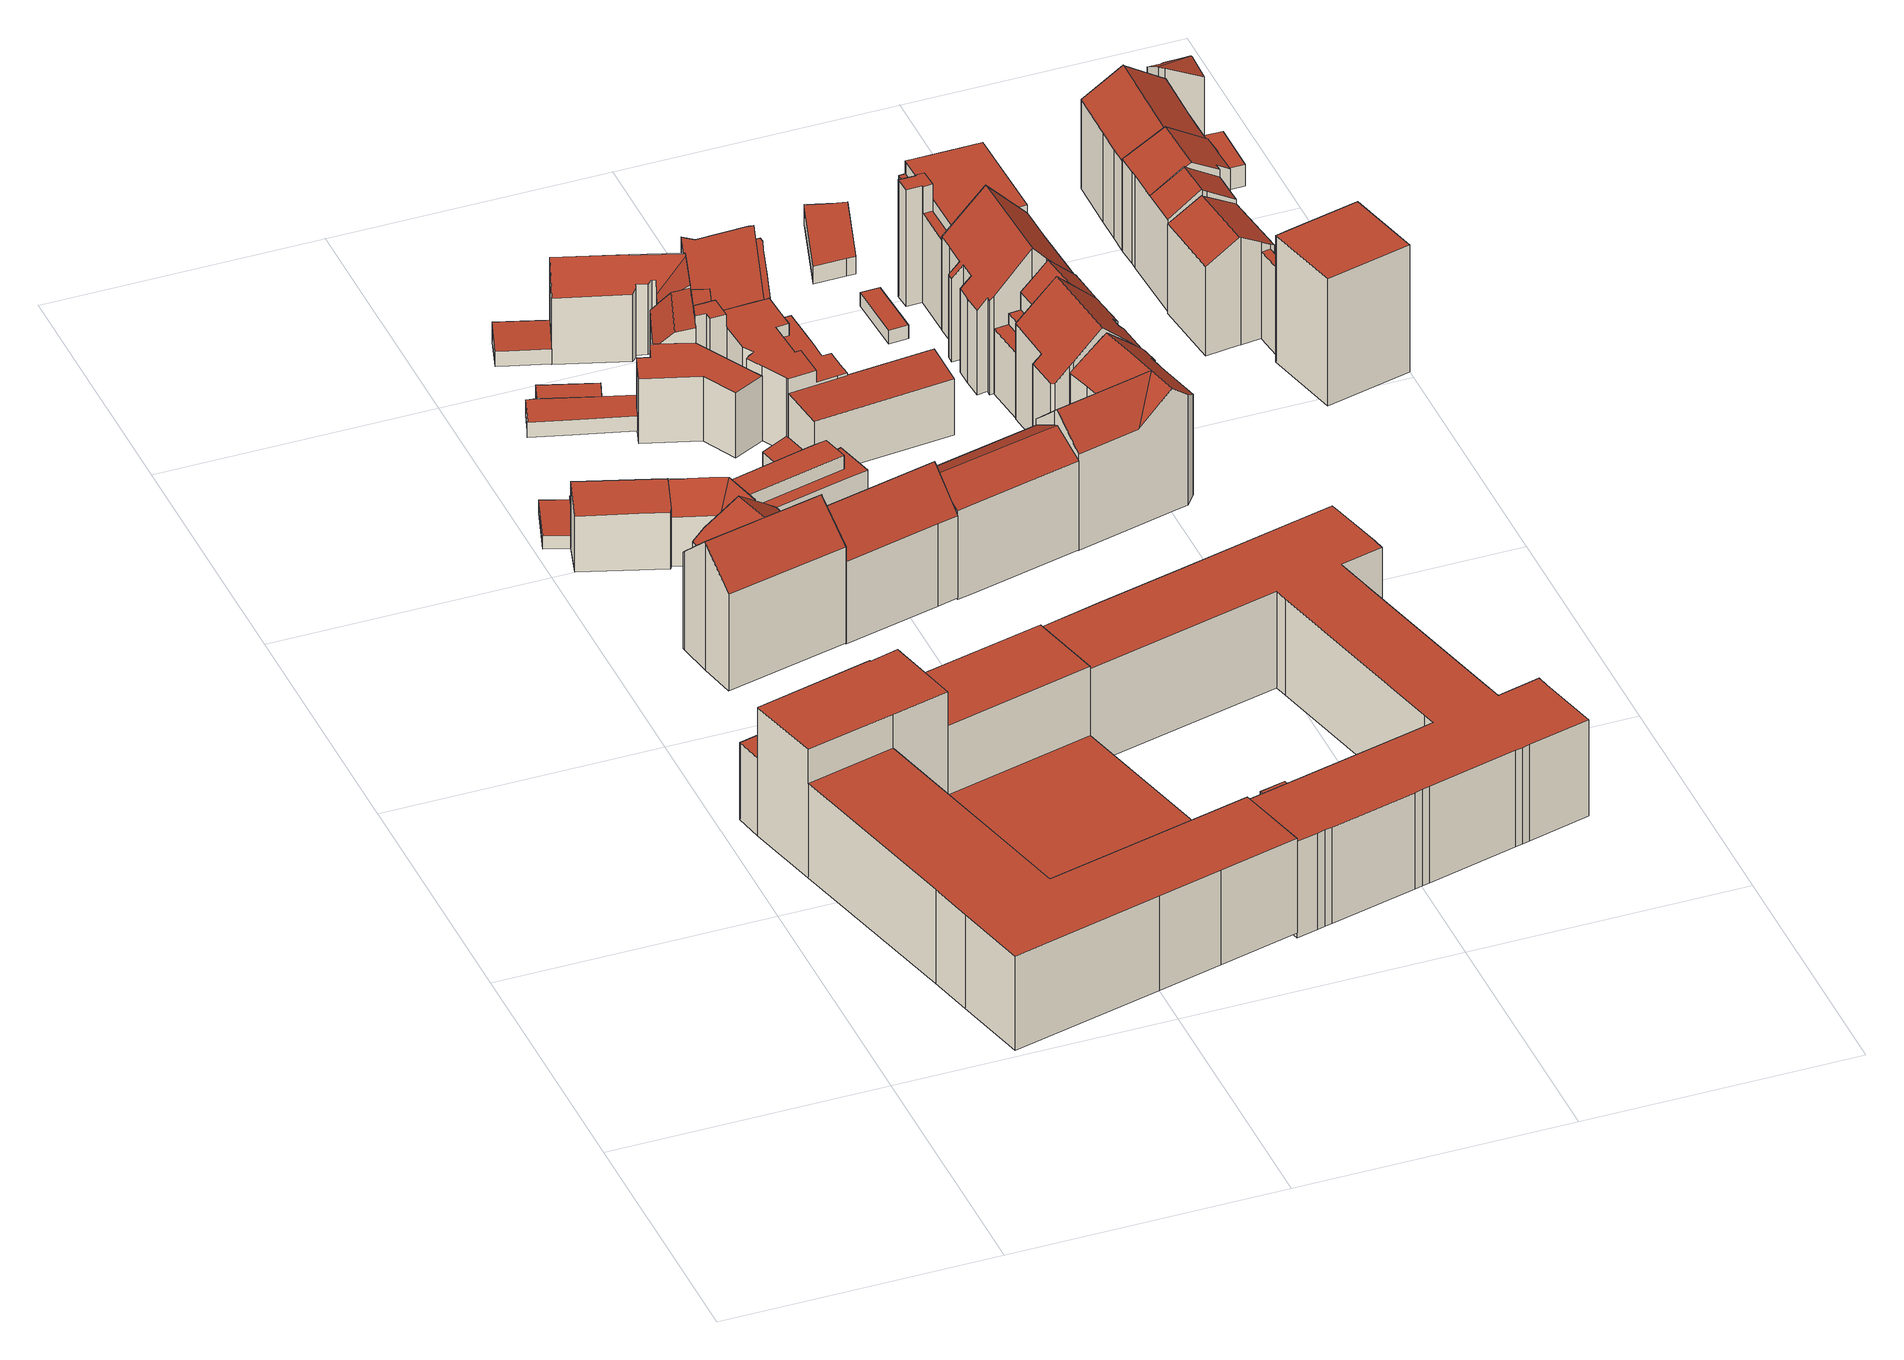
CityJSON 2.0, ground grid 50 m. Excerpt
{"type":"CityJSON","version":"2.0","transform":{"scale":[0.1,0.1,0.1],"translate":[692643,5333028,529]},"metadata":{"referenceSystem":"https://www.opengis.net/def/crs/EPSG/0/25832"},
"CityObjects":{
"building1":{"type":"Building","attributes":{"Gemeindeschluessel":"09162000","HoeheDach":"556.523","HoeheGrund":"530.770","Methode":"2000","NiedrigsteTraufeDesGebaeudes":"546.256","Geometrietyp2DReferenz":"3000","function":"31001_1000","roofType":"1000","measuredHeight":25.75,"storeysAboveGround":8},"geometry":[{"type":"MultiSurface","lod":"2","boundaries":[[[0,1,2,3,4]],[[5,6,7,8]],[[9,10,1,0]],[[11,12,3,2,13,14,15,16]],[[17,18,9,0,4,19,20,21,22,23,24,25,26,27,28,5,8]],[[29,20,19,30]],[[28,31,6,5]],[[32,33,7,6,31,34,35,36,1,10]],[[20,29,37,21]],[[19,4,3,12,38,30]],[[22,21,37,39,11,16]],[[22,16,15,23]],[[11,39,38,12]],[[26,25,36,35]],[[27,34,31,28]],[[9,18,32,10]],[[13,36,25,24,14]],[[36,13,2,1]],[[17,8,7,33]],[[29,30,38,39,37]],[[27,26,35,34]],[[23,15,14,24]],[[17,33,32,18]]],"semantics":{"surfaces":[{"type":"WallSurface"},{"type":"RoofSurface"},{"type":"GroundSurface"}],"values":[0,0,0,1,2,0,0,1,0,0,0,0,0,0,0,0,0,0,0,1,0,0,0]}}]},
"building2":{"type":"Building","attributes":{"Gemeindeschluessel":"09162000","HoeheDach":"556.400","HoeheGrund":"530.667","Methode":"2000","NiedrigsteTraufeDesGebaeudes":"549.782","Geometrietyp2DReferenz":"3000","function":"31001_9998","roofType":"3100","measuredHeight":25.73,"storeysAboveGround":5},"geometry":[{"type":"MultiSurface","lod":"2","boundaries":[[[40,41,42,43,44]],[[45,46,47,48,49]],[[50,51,52,53]],[[54,55,56]],[[57,58,59,60,47,46,61,52,51,41,40,62]],[[40,44,63,62]],[[59,64,65,60]],[[59,58,66,67,64]],[[57,68,66,58]],[[68,57,62,63]],[[53,52,61,69]],[[50,53,70,43,42]],[[48,65,64,67,70,49]],[[61,46,45,56,55,69]],[[48,47,60,65]],[[70,67,66,68,63,44,43]],[[51,50,42,41]],[[69,55,54,70,53]],[[45,49,70,54,56]]],"semantics":{"surfaces":[{"type":"WallSurface"},{"type":"RoofSurface"},{"type":"GroundSurface"}],"values":[0,0,0,1,2,0,0,0,0,0,0,1,1,0,0,1,0,1,1]}}]},
"building3":{"type":"Building","attributes":{"Gemeindeschluessel":"09162000","HoeheDach":"544.251","HoeheGrund":"530.870","Methode":"2000","NiedrigsteTraufeDesGebaeudes":"540.341","Geometrietyp2DReferenz":"3000","function":"31001_2000","roofType":"2100","measuredHeight":13.38},"geometry":[{"type":"MultiSurface","lod":"2","boundaries":[[[71,72,73,74,75,76,77]],[[78,79,80,81]],[[82,83,78,81,84,85,86,87,76,75,74,88,89,90,91]],[[83,82,92,93,79,78]],[[85,84,94,95,96,86]],[[79,93,97,98,73,72,80]],[[90,99,100,91]],[[92,100,99,97,93]],[[96,101,77,76,87,86]],[[81,80,102,94,84]],[[95,94,102,71,77,101,96]],[[97,99,90,89,88,98]],[[91,100,92,82]],[[72,71,102,80]],[[74,73,98,88]]],"semantics":{"surfaces":[{"type":"WallSurface"},{"type":"GroundSurface"},{"type":"RoofSurface"}],"values":[0,0,1,0,0,2,0,2,0,0,2,0,0,0,0]}}]},
"building4":{"type":"Building","attributes":{"Gemeindeschluessel":"09162000","HoeheDach":"535.500","HoeheGrund":"530.760","Methode":"2000","NiedrigsteTraufeDesGebaeudes":"533.400","Geometrietyp2DReferenz":"3000","function":"31001_2000","roofType":"1000","measuredHeight":4.74},"geometry":[{"type":"MultiSurface","lod":"2","boundaries":[[[103,104,105,106,107]],[[108,109,104,103]],[[110,111,112,108,103,107,113,114,115,116]],[[110,117,118,119,120,111]],[[119,118,105,104]],[[111,120,121,112]],[[116,122,117,110]],[[117,122,123,124,125,106,105,118]],[[114,124,123,115]],[[112,121,109,108]],[[107,106,125,113]],[[113,125,124,114]],[[115,123,122,116]],[[120,119,104,109,121]]],"semantics":{"surfaces":[{"type":"WallSurface"},{"type":"GroundSurface"},{"type":"RoofSurface"}],"values":[0,0,1,0,0,0,0,2,0,0,0,0,0,2]}}]},
"building5":{"type":"Building","attributes":{"name":"Welfenhöfe","Gemeindeschluessel":"09162000","HoeheDach":"549.620","HoeheGrund":"530.706","Methode":"2000","NiedrigsteTraufeDesGebaeudes":"535.820","Geometrietyp2DReferenz":"3000","function":"31001_2000","roofType":"1000","measuredHeight":18.91,"storeysAboveGround":1},"geometry":[{"type":"MultiSurface","lod":"2","boundaries":[[[126,127,128,129,130,131,132,133]],[[131,134,135,136,132]],[[132,136,137,133]],[[133,137,138,126]],[[139,135,134,140,141]],[[130,140,134,131]],[[126,138,142,127]],[[128,143,139,141,129]],[[136,135,139,143]],[[127,142,143,128]],[[129,141,140,130]],[[138,137,136,143,142]]],"semantics":{"surfaces":[{"type":"GroundSurface"},{"type":"WallSurface"},{"type":"RoofSurface"}],"values":[0,1,1,1,2,1,1,1,1,1,1,2]}}]},
"building6":{"type":"Building","attributes":{"Gemeindeschluessel":"09162000","HoeheDach":"532.729","HoeheGrund":"530.470","Methode":"1000","NiedrigsteTraufeDesGebaeudes":"532.729","Geometrietyp2DReferenz":"3000","function":"31001_2000","roofType":"1000","measuredHeight":2.26},"geometry":[{"type":"MultiSurface","lod":"2","boundaries":[[[144,145,146,147]],[[148,147,146,149,150,151]],[[151,150,152,153]],[[153,152,154,155]],[[156,144,147,148,151,153,155]],[[144,156,155,154,157,145]],[[149,146,145,157,154,152,150]]],"semantics":{"surfaces":[{"type":"WallSurface"},{"type":"GroundSurface"},{"type":"RoofSurface"}],"values":[0,0,0,0,1,0,2]}}]},
"building7":{"type":"Building","attributes":{"Gemeindeschluessel":"09162000","HoeheDach":"533.530","HoeheGrund":"530.540","Methode":"1000","NiedrigsteTraufeDesGebaeudes":"533.530","Geometrietyp2DReferenz":"3000","function":"31001_2000","roofType":"1000","measuredHeight":2.99},"geometry":[{"type":"MultiSurface","lod":"2","boundaries":[[[158,159,160,161]],[[162,163,164,165,166,167]],[[168,169,170,171]],[[172,173,160,159,174,175,170,169,164,163,162]],[[176,174,159,158]],[[161,160,173,177]],[[171,170,175,178]],[[178,175,174,176]],[[158,161,177,179,167,166,165,168,171,178,176]],[[165,164,169,168]],[[179,177,173,172,162,167]]],"semantics":{"surfaces":[{"type":"WallSurface"},{"type":"RoofSurface"},{"type":"GroundSurface"}],"values":[0,0,0,1,0,0,0,0,2,0,0]}}]},
"building8":{"type":"Building","attributes":{"Gemeindeschluessel":"09162000","HoeheDach":"533.521","HoeheGrund":"530.490","Methode":"1000","NiedrigsteTraufeDesGebaeudes":"533.521","Geometrietyp2DReferenz":"3000","function":"31001_2000","roofType":"1000","measuredHeight":3.03},"geometry":[{"type":"MultiSurface","lod":"2","boundaries":[[[171,180,168,181,182]],[[181,183,184,182]],[[180,171,170,185,169,168]],[[169,183,181,168]],[[185,170,184,183,169]],[[182,184,170,171]]],"semantics":{"surfaces":[{"type":"GroundSurface"},{"type":"WallSurface"},{"type":"RoofSurface"}],"values":[0,1,1,1,2,1]}}]},
"building9":{"type":"Building","attributes":{"Gemeindeschluessel":"09162000","HoeheDach":"534.557","HoeheGrund":"530.510","Methode":"1000","NiedrigsteTraufeDesGebaeudes":"533.484","Geometrietyp2DReferenz":"3000","function":"31001_9998","roofType":"1000","measuredHeight":4.05,"storeysAboveGround":1},"geometry":[{"type":"MultiSurface","lod":"2","boundaries":[[[186,187,188,189]],[[190,191,192,193,186,189]],[[188,187,194,195]],[[191,190,189,188,195,196]],[[195,194,197,196]],[[193,192,197,194,187,186]],[[196,197,192,191]]],"semantics":{"surfaces":[{"type":"WallSurface"},{"type":"GroundSurface"},{"type":"RoofSurface"}],"values":[0,0,0,1,0,2,0]}}]},
"building10":{"type":"Building","attributes":{"Gemeindeschluessel":"09162000","HoeheDach":"553.965","HoeheGrund":"530.530","Methode":"1000","NiedrigsteTraufeDesGebaeudes":"547.005","Geometrietyp2DReferenz":"3000","function":"31001_1000","roofType":"3100","measuredHeight":23.43,"storeysAboveGround":7},"geometry":[{"type":"MultiSurface","lod":"2","boundaries":[[[198,199,200,201]],[[198,201,202,203,144,155,204,205,206,207,208,209,210,211,212,213]],[[214,213,212,211,215,216]],[[200,199,214,216,217]],[[207,218,219,208]],[[220,217,216,215,221,222,219,218,223,224,225,226,227]],[[144,227,226,155]],[[208,219,222,209]],[[203,220,227,144]],[[213,214,199,198]],[[210,221,215,211]],[[205,224,223,206]],[[209,222,221,210]],[[204,225,224,205]],[[155,226,225,204]],[[202,201,200,217,220,203]],[[206,223,218,207]]],"semantics":{"surfaces":[{"type":"WallSurface"},{"type":"GroundSurface"},{"type":"RoofSurface"}],"values":[0,1,0,2,0,2,0,0,0,0,0,0,0,0,0,0,0]}}]},
"building11":{"type":"Building","attributes":{"Gemeindeschluessel":"09162000","HoeheDach":"543.547","HoeheGrund":"530.390","Methode":"2000","NiedrigsteTraufeDesGebaeudes":"540.802","Geometrietyp2DReferenz":"3000","function":"31001_1000","roofType":"1000","measuredHeight":13.16,"storeysAboveGround":3},"geometry":[{"type":"MultiSurface","lod":"2","boundaries":[[[228,229,230,231,232]],[[233,234,235,236,228,232,237]],[[238,239,234,233,237,240,241,242,243,244,245]],[[246,230,229,247]],[[231,230,246,248,242,241,240]],[[247,229,228,236]],[[234,239,238,245,249,250,251,235]],[[237,232,231,240]],[[235,251,250,249,252,253,248,246,247,236]],[[253,252,249,245,244,243,242,248]]],"semantics":{"surfaces":[{"type":"RoofSurface"},{"type":"WallSurface"},{"type":"GroundSurface"}],"values":[0,1,2,1,1,1,1,1,0,1]}}]},
"building12":{"type":"Building","attributes":{"Gemeindeschluessel":"09162000","HoeheDach":"543.607","HoeheGrund":"530.560","Methode":"1000","NiedrigsteTraufeDesGebaeudes":"543.607","Geometrietyp2DReferenz":"3000","function":"31001_9998","roofType":"1000","measuredHeight":13.05,"storeysAboveGround":2},"geometry":[{"type":"MultiSurface","lod":"2","boundaries":[[[254,255,256,257]],[[258,259,260,261]],[[262,263,264,265]],[[260,266,267,268,265,264,269,257,256,270,261]],[[271,254,257,269]],[[272,262,265,268]],[[273,274,267,266]],[[255,275,270,256]],[[275,258,261,270]],[[263,271,269,264]],[[258,275,255,254,271,263,262,272,274,273,259]],[[274,272,268,267]],[[259,273,266,260]]],"semantics":{"surfaces":[{"type":"WallSurface"},{"type":"GroundSurface"},{"type":"RoofSurface"}],"values":[0,0,0,1,0,0,0,0,0,0,2,0,0]}}]},
"building13":{"type":"Building","attributes":{"Gemeindeschluessel":"09162000","HoeheDach":"547.092","HoeheGrund":"530.427","Methode":"2000","NiedrigsteTraufeDesGebaeudes":"542.623","Geometrietyp2DReferenz":"3000","function":"31001_9998","roofType":"2100","measuredHeight":16.66,"storeysAboveGround":4},"geometry":[{"type":"MultiSurface","lod":"2","boundaries":[[[276,277,278,279]],[[280,281,282,283]],[[284,285,286,287]],[[287,286,288,289]],[[290,291,292,293,294,295]],[[292,291,296]],[[297,298,299]],[[280,283,300,288,286,285,278,277,301,302,303,304]],[[305,301,277,276]],[[290,295,306,307,308]],[[306,309,310,311,305,276,279,284,287,289,312,282,281,313,314,307]],[[314,315,308,307]],[[306,295,294,309]],[[301,305,311,302]],[[289,288,300,312]],[[313,316,315,314]],[[281,280,304,298,297,316,313]],[[290,308,315,316,297,299,291]],[[312,300,283,282]],[[279,278,285,284]],[[303,302,311,310,293,292]],[[296,291,299]],[[309,294,293,310]],[[298,304,303,292,296,299]]],"semantics":{"surfaces":[{"type":"WallSurface"},{"type":"RoofSurface"},{"type":"GroundSurface"}],"values":[0,0,0,0,1,0,0,1,0,0,2,0,0,0,0,0,0,1,0,0,0,0,0,1]}}]},
"building14":{"type":"Building","attributes":{"Gemeindeschluessel":"09162000","HoeheDach":"533.904","HoeheGrund":"530.580","Methode":"1000","NiedrigsteTraufeDesGebaeudes":"533.904","Geometrietyp2DReferenz":"3000","function":"31001_2000","roofType":"1000","measuredHeight":3.32},"geometry":[{"type":"MultiSurface","lod":"2","boundaries":[[[317,318,319,320,321,322,323,324,325,326]],[[327,318,317,328]],[[328,317,326,329]],[[330,321,320,331]],[[331,320,319,332]],[[323,322,333,334,335,324]],[[327,332,319,318]],[[333,322,321,330]],[[327,328,329,336,335,334,333,330,331,332]],[[326,325,324,335,336,329]]],"semantics":{"surfaces":[{"type":"RoofSurface"},{"type":"WallSurface"},{"type":"GroundSurface"}],"values":[0,1,1,1,1,1,1,1,2,1]}}]},
"building15":{"type":"Building","attributes":{"Gemeindeschluessel":"09162000","HoeheDach":"532.543","HoeheGrund":"530.143","Methode":"1000","NiedrigsteTraufeDesGebaeudes":"532.543","Geometrietyp2DReferenz":"3000","function":"31001_2000","roofType":"1000","measuredHeight":2.4,"storeysAboveGround":1},"geometry":[{"type":"MultiSurface","lod":"2","boundaries":[[[337,338,339,340]],[[341,339,338,342]],[[343,340,339,341]],[[341,342,344,343]],[[342,338,337,344]],[[344,337,340,343]]],"semantics":{"surfaces":[{"type":"RoofSurface"},{"type":"WallSurface"},{"type":"GroundSurface"}],"values":[0,1,1,2,1,1]}}]},
"building16":{"type":"Building","attributes":{"Gemeindeschluessel":"09162000","HoeheDach":"548.130","HoeheGrund":"530.720","Methode":"2000","NiedrigsteTraufeDesGebaeudes":"543.220","Geometrietyp2DReferenz":"3000","function":"31001_1000","roofType":"1000","measuredHeight":17.41,"storeysAboveGround":5},"geometry":[{"type":"MultiSurface","lod":"2","boundaries":[[[345,346,347,348,349,350,351,352,353,354,355,356,357,358,359,360,361,362]],[[363,359,358,364]],[[365,366,367,368,348,347,369,370,371]],[[372,373,374,375]],[[376,377,378,379,380,381,382]],[[383,384,361,360,359,385]],[[364,358,357,386]],[[387,374,373,371,370,369,388,389,390,384,383,385,391,392,393,379,378,394,395,396,397]],[[398,395,394,399]],[[400,401,402,403]],[[356,355,354,404,405,406,386,357]],[[407,349,348,368]],[[346,388,369,347]],[[399,394,378,377]],[[385,359,363,408,391]],[[402,409,393,392,391,408,410,411,403]],[[412,375,374,387,397,413]],[[414,350,349,407]],[[415,353,352,416]],[[404,354,353,415]],[[345,389,388,346]],[[417,381,380,409,402,401]],[[362,390,389,345]],[[382,381,417,418]],[[361,384,390,362]],[[368,367,366,365,372,375,412,413,419,398,399,377,376,382,418,400,403,411,410,408,363,364,386,406,405,404,415,416,420,414,407]],[[365,371,373,372]],[[397,396,395,398,419,413]],[[418,417,401,400]],[[420,351,350,414]],[[393,409,380,379]],[[416,352,351,420]]],"semantics":{"surfaces":[{"type":"RoofSurface"},{"type":"WallSurface"},{"type":"GroundSurface"}],"values":[0,1,1,1,1,1,1,0,1,1,1,1,1,1,1,1,1,1,1,1,1,0,1,1,1,2,1,1,1,1,1,1]}}]},
"building17":{"type":"Building","attributes":{"Gemeindeschluessel":"09162000","HoeheDach":"551.590","HoeheGrund":"530.180","Methode":"1000","NiedrigsteTraufeDesGebaeudes":"547.955","Geometrietyp2DReferenz":"3000","function":"31001_1000","roofType":"3100","measuredHeight":21.41,"storeysAboveGround":6},"geometry":[{"type":"MultiSurface","lod":"2","boundaries":[[[421,221,422,423]],[[423,422,424,425]],[[426,427,428,429,430]],[[431,430,429,424,422,221]],[[432,431,221,421]],[[433,434,435,432,421,423,425,436,437]],[[435,434,426,430,431,432]],[[434,433,437,428,427,426]],[[428,437,436,425,424,429]]],"semantics":{"surfaces":[{"type":"WallSurface"},{"type":"RoofSurface"},{"type":"GroundSurface"}],"values":[0,0,1,1,0,2,0,0,0]}}]},
"building18":{"type":"Building","attributes":{"Gemeindeschluessel":"09162000","HoeheDach":"547.840","HoeheGrund":"530.369","Methode":"1000","NiedrigsteTraufeDesGebaeudes":"542.115","Geometrietyp2DReferenz":"3000","function":"31001_1000","roofType":"1000","measuredHeight":17.47,"storeysAboveGround":5},"geometry":[{"type":"MultiSurface","lod":"2","boundaries":[[[438,439,440,441,442,443]],[[281,313,444,445,446,447]],[[438,443,448,449]],[[446,445,450,451]],[[452,450,445,444]],[[453,448,443,442,454,455,456,457,458,459,460]],[[461,462,463,464]],[[465,459,458,466]],[[313,467,455,454,468,469,452,444]],[[451,450,452,469]],[[462,461,470,471]],[[313,281,470,461,464,439,438,449,472,473,474,465,466,475,476,467]],[[475,457,456,476]],[[471,447,446,451,469,468,441,440,463,462]],[[466,458,457,475]],[[449,448,453,472]],[[471,470,281,447]],[[474,460,459,465]],[[442,441,468,454]],[[453,460,474,473,472]],[[464,463,440,439]],[[476,456,455,467]]],"semantics":{"surfaces":[{"type":"WallSurface"},{"type":"RoofSurface"},{"type":"GroundSurface"}],"values":[0,0,0,0,1,1,0,0,0,0,0,2,0,1,0,0,0,0,0,0,0,0]}}]},
"building19":{"type":"Building","attributes":{"Gemeindeschluessel":"09162000","HoeheDach":"536.552","HoeheGrund":"530.703","Methode":"2000","NiedrigsteTraufeDesGebaeudes":"533.456","Geometrietyp2DReferenz":"3000","function":"31001_9998","roofType":"2100","measuredHeight":5.85,"storeysAboveGround":1},"geometry":[{"type":"MultiSurface","lod":"2","boundaries":[[[477,478,479,480]],[[481,482,478,477]],[[483,484,485,486]],[[487,488,484,483]],[[478,482,489,485,484,488,479]],[[490,489,482,481]],[[480,487,483,486,490,481,477]],[[486,485,489,490]],[[480,479,488,487]]],"semantics":{"surfaces":[{"type":"WallSurface"},{"type":"RoofSurface"},{"type":"GroundSurface"}],"values":[0,0,0,0,1,0,2,0,0]}}]},
"building20":{"type":"Building","attributes":{"Gemeindeschluessel":"09162000","HoeheDach":"542.797","HoeheGrund":"530.300","Methode":"1000","NiedrigsteTraufeDesGebaeudes":"541.499","Geometrietyp2DReferenz":"3000","function":"31001_1000","roofType":"2100","measuredHeight":12.5,"storeysAboveGround":4},"geometry":[{"type":"MultiSurface","lod":"2","boundaries":[[[491,492,493,494]],[[495,496,492,491]],[[497,498,499,500,501,493,492,496]],[[499,498,502,503,504,500]],[[505,495,491,494,506,504,503,502]],[[493,501,500,504,506,494]],[[505,497,496,495]],[[502,498,497,505]]],"semantics":{"surfaces":[{"type":"WallSurface"},{"type":"RoofSurface"},{"type":"GroundSurface"}],"values":[0,0,1,0,2,0,0,0]}}]},
"building21":{"type":"Building","attributes":{"Gemeindeschluessel":"09162000","HoeheDach":"549.070","HoeheGrund":"529.774","Methode":"2000","NiedrigsteTraufeDesGebaeudes":"549.070","Geometrietyp2DReferenz":"3000","function":"31001_1000","roofType":"1000","measuredHeight":19.3,"storeysAboveGround":6},"geometry":[{"type":"MultiSurface","lod":"2","boundaries":[[[507,508,509,510]],[[511,512,513,514]],[[515,516,517,518]],[[519,520,521,522]],[[518,523,511,514,524,525,526,527,528,529,530,531,532,533,534,535,536,537,538,539,540,541,519,522,542,543,507,510,544,545,546,515]],[[518,517,547,523]],[[524,548,549,525]],[[527,550,551,528]],[[552,553,554,555,556,557,558,559,551,550,560,549,548,513,512,547,517,516,561,562,563,509,508,564,565,521,520,566,567,568,569,570]],[[531,557,556,532]],[[522,521,565,542]],[[534,554,553,535]],[[535,553,552,536]],[[545,562,561,546]],[[533,555,554,534]],[[532,556,555,533]],[[544,563,562,545]],[[538,569,568,539]],[[525,549,560,526]],[[540,567,566,541]],[[510,509,563,544]],[[536,552,570,537]],[[530,558,557,531]],[[528,551,559,529]],[[539,568,567,540]],[[523,547,512,511]],[[542,565,564,543]],[[546,561,516,515]],[[526,560,550,527]],[[543,564,508,507]],[[537,570,569,538]],[[514,513,548,524]],[[529,559,558,530]],[[541,566,520,519]]],"semantics":{"surfaces":[{"type":"WallSurface"},{"type":"GroundSurface"},{"type":"RoofSurface"}],"values":[0,0,0,0,1,0,0,0,2,0,0,0,0,0,0,0,0,0,0,0,0,0,0,0,0,0,0,0,0,0,0,0,0,0]}}]},
"building22":{"type":"Building","attributes":{"Gemeindeschluessel":"09162000","HoeheDach":"537.183","HoeheGrund":"530.860","Methode":"2000","NiedrigsteTraufeDesGebaeudes":"533.986","Geometrietyp2DReferenz":"3000","function":"31001_2000","roofType":"2100","measuredHeight":6.32,"storeysAboveGround":1},"geometry":[{"type":"MultiSurface","lod":"2","boundaries":[[[571,572,573,574]],[[575,576,577,578]],[[573,572,579,576,575,580]],[[571,581,579,572]],[[571,574,582,578,577,581]],[[579,581,577,576]],[[574,573,580,582]],[[580,575,578,582]]],"semantics":{"surfaces":[{"type":"WallSurface"},{"type":"RoofSurface"},{"type":"GroundSurface"}],"values":[0,0,1,0,2,0,0,0]}}]},
"building23":{"type":"Building","attributes":{"Gemeindeschluessel":"09162000","HoeheDach":"554.810","HoeheGrund":"530.060","Methode":"2000","NiedrigsteTraufeDesGebaeudes":"549.092","Geometrietyp2DReferenz":"3000","function":"31001_9998","roofType":"3100","measuredHeight":24.75,"storeysAboveGround":7},"geometry":[{"type":"MultiSurface","lod":"2","boundaries":[[[583,584,585,586,587,588]],[[589,590,591,592,593,594,595,596,597,598,599,600,601,602]],[[585,603,590,604,586]],[[605,600,599,606]],[[607,608,590,589,602,609,610,611,612]],[[587,586,604,590,608,613,614,615]],[[610,609,602,601,616,617,618,619]],[[612,611,610,619,620,621]],[[588,587,615,622]],[[596,595,594,623,624,625,626,597]],[[627,628,613,608,607,629]],[[630,631,623,594,593,592]],[[591,590,603]],[[584,632,633,630,592,591,603,585]],[[631,630,633,632,584,583,588,622,634,628,627,629,621,620,619,618,617,616,605,606,635,626,625,624,623]],[[616,601,600,605]],[[615,614,613,628,634,622]],[[635,598,597,626]],[[629,607,612,621]],[[606,599,598,635]]],"semantics":{"surfaces":[{"type":"WallSurface"},{"type":"RoofSurface"},{"type":"GroundSurface"}],"values":[0,1,1,0,1,1,0,0,0,0,0,0,1,0,2,0,0,0,0,0]}}]},
"building24":{"type":"Building","attributes":{"Gemeindeschluessel":"09162000","HoeheDach":"532.881","HoeheGrund":"530.190","Methode":"1000","NiedrigsteTraufeDesGebaeudes":"532.881","Geometrietyp2DReferenz":"3000","function":"31001_2000","roofType":"1000","measuredHeight":2.69},"geometry":[{"type":"MultiSurface","lod":"2","boundaries":[[[636,637,638,639]],[[637,640,641,638]],[[642,640,637,636]],[[639,638,641,643]],[[642,636,639,643]],[[640,642,643,641]]],"semantics":{"surfaces":[{"type":"WallSurface"},{"type":"RoofSurface"},{"type":"GroundSurface"}],"values":[0,0,1,2,0,0]}}]},
"building25":{"type":"Building","attributes":{"Gemeindeschluessel":"09162000","HoeheDach":"533.871","HoeheGrund":"530.400","Methode":"1000","NiedrigsteTraufeDesGebaeudes":"533.871","Geometrietyp2DReferenz":"3000","function":"31001_2000","roofType":"1000","measuredHeight":3.47},"geometry":[{"type":"MultiSurface","lod":"2","boundaries":[[[644,645,646,647]],[[647,646,648,649]],[[650,651,652,653]],[[649,648,654,655]],[[656,657,651,650]],[[648,646,645,652,651,657,654]],[[653,652,645,644]],[[655,656,650,653,644,647,649]],[[655,654,657,656]]],"semantics":{"surfaces":[{"type":"WallSurface"},{"type":"RoofSurface"},{"type":"GroundSurface"}],"values":[0,0,0,0,0,1,0,2,0]}}]},
"building26":{"type":"Building","attributes":{"Gemeindeschluessel":"09162000","HoeheDach":"555.992","HoeheGrund":"530.050","Methode":"2000","NiedrigsteTraufeDesGebaeudes":"547.529","Geometrietyp2DReferenz":"3000","function":"31001_1000","roofType":"3100","measuredHeight":25.94,"storeysAboveGround":7},"geometry":[{"type":"MultiSurface","lod":"2","boundaries":[[[658,659,660,661]],[[662,663,664,665]],[[666,667,668,669]],[[661,660,670,671]],[[672,673,674,668,667,675,676,664,663,677]],[[678,675,667,666]],[[659,679,680,681,682,683,672,677,684,685,686,670,660]],[[686,685,684,687,688,689]],[[684,677,663,662,690,687]],[[691,682,681,692]],[[693,694,692,681,680,679]],[[693,679,659,658]],[[669,668,674,695]],[[696,697,698,691,692,694,693,658,661,671,689,688,687,690,662,665,699,678,666,669,695]],[[699,676,675,678]],[[691,698,697,696,673,672,683,682]],[[671,670,686,689]],[[665,664,676,699]],[[695,674,673,696]]],"semantics":{"surfaces":[{"type":"WallSurface"},{"type":"RoofSurface"},{"type":"GroundSurface"}],"values":[0,0,0,0,1,0,1,0,0,0,0,0,0,2,0,0,0,0,0]}}]},
"building27":{"type":"Building","attributes":{"Gemeindeschluessel":"09162000","HoeheDach":"553.807","HoeheGrund":"530.220","Methode":"2000","NiedrigsteTraufeDesGebaeudes":"543.220","Geometrietyp2DReferenz":"3000","function":"31001_1000","roofType":"3100","measuredHeight":23.59,"storeysAboveGround":6},"geometry":[{"type":"MultiSurface","lod":"2","boundaries":[[[700,701,702,703,704,705,706,707]],[[705,704,708,709,710,711]],[[712,713,714,715,716,717]],[[715,714,718,719,716]],[[720,721,722,723,724]],[[725,726,727,728,729,713,712,717,730,731,732,733,711,710,709,734]],[[733,706,705,711]],[[726,702,701,727]],[[726,725,734,664,703,702]],[[721,700,707,722]],[[718,720,724,719]],[[703,664,708,704]],[[709,708,664,734]],[[716,719,724,723,722,707,706,733,732,731,730,717]],[[713,729,728,727,701,700,721,720,718,714]]],"semantics":{"surfaces":[{"type":"RoofSurface"},{"type":"WallSurface"},{"type":"GroundSurface"}],"values":[0,1,1,0,0,2,1,1,1,1,1,0,1,1,1]}}]},
"building28":{"type":"Building","attributes":{"Gemeindeschluessel":"09162000","HoeheDach":"556.981","HoeheGrund":"530.240","Methode":"2000","NiedrigsteTraufeDesGebaeudes":"546.843","Geometrietyp2DReferenz":"3000","function":"31001_1000","roofType":"3100","measuredHeight":26.74,"storeysAboveGround":6},"geometry":[{"type":"MultiSurface","lod":"2","boundaries":[[[735,736,737,738]],[[739,740,741,742]],[[733,743,744,717]],[[745,746,747,748]],[[745,749,750,751,752,746]],[[717,744,753,754]],[[755,756,740,739,757,758]],[[759,760,761,762,763,764]],[[765,766,767,768]],[[769,711,770,733,717,754,750,749,745,748,764,763,762,771,772,773,774,765,768,758,757,739,742,735,738,775,709]],[[733,770,711,776,777,743]],[[773,778,779,774]],[[768,767,755,758]],[[711,769,709,780,781,776]],[[776,781,780,782,737,736,741,740,756,777]],[[772,783,778,773]],[[742,741,736,735]],[[782,780,709,775,738,737]],[[748,747,759,764]],[[783,784,785,761,760,759,747,746,752,751,753,744,743,777,756,755,767,766,779,778]],[[762,761,785,771]],[[772,771,785,784,783]],[[774,779,766,765]],[[754,753,751,750]]],"semantics":{"surfaces":[{"type":"WallSurface"},{"type":"GroundSurface"},{"type":"RoofSurface"}],"values":[0,0,0,0,0,0,0,0,0,1,0,0,0,0,2,0,0,0,0,2,0,0,0,0]}}]},
"building29":{"type":"Building","attributes":{"Gemeindeschluessel":"09162000","HoeheDach":"553.730","HoeheGrund":"530.340","Methode":"2000","NiedrigsteTraufeDesGebaeudes":"548.178","Geometrietyp2DReferenz":"3000","function":"31001_1000","roofType":"1000","measuredHeight":23.39,"storeysAboveGround":7},"geometry":[{"type":"MultiSurface","lod":"2","boundaries":[[[786,787,788,789]],[[790,791,792,793]],[[794,795,796,797]],[[788,787,798,799,800,801,802,803]],[[795,804,805,806,807,792,791,796]],[[808,800,799,809,810,811,812]],[[813,807,806,801,814]],[[815,803,802,816]],[[814,808,812,813]],[[801,806,805,802]],[[809,799,798,817]],[[817,798,787,786]],[[786,789,818,819,820,794,797,790,793,821,811,810,809,817]],[[822,823,804,795,794,820,819]],[[792,807,813,812,811,821,793]],[[816,802,805,804,823]],[[797,796,791,790]],[[815,816,823,822]],[[819,818,789,788,803,815,822]],[[814,801,800,808]]],"semantics":{"surfaces":[{"type":"WallSurface"},{"type":"RoofSurface"},{"type":"GroundSurface"}],"values":[0,0,0,1,1,0,0,0,1,0,0,0,2,0,0,0,0,1,0,0]}}]},
"building30":{"type":"Building","attributes":{"Gemeindeschluessel":"09162000","HoeheDach":"551.490","HoeheGrund":"529.900","Methode":"1000","NiedrigsteTraufeDesGebaeudes":"547.446","Geometrietyp2DReferenz":"3000","function":"31001_1000","roofType":"3100","measuredHeight":21.59,"storeysAboveGround":6},"geometry":[{"type":"MultiSurface","lod":"2","boundaries":[[[824,825,826,827]],[[828,829,830,831]],[[831,832,833,834,835,836,837,838,839,840,841,842,843,844,828]],[[839,845,846,840]],[[839,838,837,847,848,845]],[[849,826,825,833,832,831,830]],[[826,849,850,827]],[[836,851,847,837]],[[845,848,852,846]],[[842,853,854,843]],[[848,847,851,850,849,830,829,855,854,853,852]],[[846,852,853,842,841,840]],[[843,854,855,844]],[[833,825,824,834]],[[835,834,824,827,850,851,836]],[[844,855,829,828]]],"semantics":{"surfaces":[{"type":"RoofSurface"},{"type":"WallSurface"},{"type":"GroundSurface"}],"values":[0,1,2,1,1,1,1,1,0,1,0,1,1,1,1,1]}}]},
"building31":{"type":"Building","attributes":{"Gemeindeschluessel":"09162000","HoeheDach":"553.220","HoeheGrund":"530.290","Methode":"1000","NiedrigsteTraufeDesGebaeudes":"548.680","Geometrietyp2DReferenz":"3000","function":"31001_1000","roofType":"3100","measuredHeight":22.93,"storeysAboveGround":6},"geometry":[{"type":"MultiSurface","lod":"2","boundaries":[[[856,857,858,859,860,861]],[[862,863,864,865]],[[866,867,868,857]],[[861,869,870,871,872,856]],[[873,874,875,876,867]],[[877,878,879,880]],[[859,858,881,882]],[[868,867,876,883,884,881,858,857]],[[880,879,871,870]],[[862,865,885,886,887,877,880,870,869,861,860,859,882,888,889,890]],[[875,891,892,864,863,893,883,876]],[[889,883,893,890]],[[874,878,877,887,886,891,875]],[[883,889,888,884]],[[890,893,863,862]],[[865,864,892,885]],[[872,866,857,856]],[[885,892,891,886]],[[871,879,878,874,873,867,866,872]],[[882,881,884,888]]],"semantics":{"surfaces":[{"type":"WallSurface"},{"type":"RoofSurface"},{"type":"GroundSurface"}],"values":[0,0,0,0,0,0,0,1,0,2,1,0,0,0,0,0,1,0,1,0]}}]},
"building32":{"type":"Building","attributes":{"Gemeindeschluessel":"09162000","HoeheDach":"555.170","HoeheGrund":"529.828","Methode":"2000","NiedrigsteTraufeDesGebaeudes":"555.170","Geometrietyp2DReferenz":"3000","function":"31001_1000","roofType":"1000","measuredHeight":25.34,"storeysAboveGround":9},"geometry":[{"type":"MultiSurface","lod":"2","boundaries":[[[894,895,896,897]],[[898,899,900,901,894,897]],[[896,895,902,903,904,905]],[[898,905,904,899]],[[901,902,895,894]],[[900,903,902,901]],[[899,904,903,900]],[[897,896,905,898]]],"semantics":{"surfaces":[{"type":"WallSurface"},{"type":"GroundSurface"},{"type":"RoofSurface"}],"values":[0,1,2,0,0,0,0,0]}}]},
"building33":{"type":"Building","attributes":{"Gemeindeschluessel":"09162000","HoeheDach":"552.870","HoeheGrund":"530.341","Methode":"2000","NiedrigsteTraufeDesGebaeudes":"548.085","Geometrietyp2DReferenz":"3000","function":"31001_9998","roofType":"3100","measuredHeight":22.53,"storeysAboveGround":6},"geometry":[{"type":"MultiSurface","lod":"2","boundaries":[[[906,907,908,909]],[[910,911,912,913,914,908,907]],[[915,916,917,918]],[[919,914,913,920]],[[921,922,923,924]],[[909,908,914,919]],[[925,926,916,915]],[[924,923,926,925]],[[927,928,917,916,926,923,922,912,911]],[[920,921,924,925,915,918,929,889,930,906,909,919]],[[889,927,911,910,930]],[[930,910,907,906]],[[920,913,912,922,921]],[[918,917,928,929]],[[929,928,927,889]]],"semantics":{"surfaces":[{"type":"WallSurface"},{"type":"RoofSurface"},{"type":"GroundSurface"}],"values":[0,1,0,0,0,0,0,0,1,2,0,0,0,0,0]}}]},
"building34":{"type":"Building","attributes":{"Gemeindeschluessel":"09162000","HoeheDach":"534.873","HoeheGrund":"530.650","Methode":"1000","NiedrigsteTraufeDesGebaeudes":"534.873","Geometrietyp2DReferenz":"3000","function":"31001_2000","roofType":"1000","measuredHeight":4.22,"storeysAboveGround":1},"geometry":[{"type":"MultiSurface","lod":"2","boundaries":[[[931,932,933,934]],[[935,936,937,938]],[[931,939,937,936,932]],[[940,938,937,939]],[[931,934,940,939]],[[934,933,935,938,940]],[[933,932,936,935]]],"semantics":{"surfaces":[{"type":"WallSurface"},{"type":"GroundSurface"},{"type":"RoofSurface"}],"values":[0,0,1,0,0,2,0]}}]},
"building35":{"type":"Building","attributes":{"Gemeindeschluessel":"09162000","HoeheDach":"550.704","HoeheGrund":"530.410","Methode":"2000","NiedrigsteTraufeDesGebaeudes":"546.553","Geometrietyp2DReferenz":"3000","function":"31001_2000","roofType":"2100","measuredHeight":20.29,"storeysAboveGround":4},"geometry":[{"type":"MultiSurface","lod":"2","boundaries":[[[941,942,943,944,945,946,947,948,949,950,951,952]],[[952,953,954,941]],[[946,955,956,947]],[[941,954,957,942]],[[958,959,960,945,944,943]],[[961,962,963,964,956,955,960,959]],[[957,954,953,961,959,958]],[[942,957,958,943]],[[945,960,955,946]],[[962,961,953,952,951,950,949,963]],[[964,963,949,948,947,956]]],"semantics":{"surfaces":[{"type":"GroundSurface"},{"type":"WallSurface"},{"type":"RoofSurface"}],"values":[0,1,1,1,1,2,2,1,1,1,1]}}]}
},
"vertices":[
[80,568,18],[80,568,207],[80,568,275],[46,705,275],[46,705,18],[614,101,18],[614,101,207],[496,72,207],[496,72,18],[165,222,18],[165,222,207],[262,759,275],[46,706,275],[243,608,275],[348,633,275],[315,771,275],[262,757,275],[218,4,18],[185,141,18],[35,757,18],[230,805,18],[249,810,18],[262,757,18],[315,771,18],[348,633,18],[243,608,18],[348,181,18],[728,273,18],[761,137,18],[230,805,173],[35,757,173],[761,137,207],[185,141,207],[218,4,207],[728,273,207],[348,181,207],[243,608,207],[249,810,173],[46,706,173],[262,759,173],
[357,1211,17],[344,1265,17],[344,1265,224],[357,1213,274],[357,1211,271],[148,1253,209],[148,1253,17],[151,1236,17],[151,1236,210],[150,1239,208],[340,1282,208],[340,1282,17],[312,1276,17],[312,1276,208],[231,1259,274],[290,1287,223],[170,1258,227],[148,1094,17],[134,1161,17],[123,1226,17],[122,1229,17],[308,1291,17],[373,1146,17],[373,1146,210],[123,1226,214],[122,1229,210],[134,1161,273],[134,1162,274],[148,1094,210],[308,1291,209],[248,1188,274],
[202,1500,153],[202,1500,152],[233,1489,152],[233,1489,19],[202,1500,19],[53,1550,19],[53,1550,152],[261,1419,19],[261,1419,118],[186,1443,117],[186,1443,19],[264,1382,19],[261,1418,19],[183,1437,19],[134,1453,19],[35,1486,19],[35,1487,19],[267,1478,19],[295,1467,19],[296,1467,19],[313,1395,19],[264,1382,113],[261,1418,118],[183,1437,132],[134,1453,132],[35,1486,131],[295,1467,152],[267,1478,152],[296,1467,152],[313,1395,152],[35,1487,132],[186,1443,134],
[88,1643,18],[88,1643,44],[88,1643,51],[256,1588,51],[256,1588,18],[41,1660,18],[41,1660,44],[233,1489,18],[53,1550,18],[10,1565,18],[246,1556,18],[288,1542,18],[278,1511,18],[267,1478,18],[233,1489,65],[56,1549,65],[56,1549,44],[53,1550,44],[10,1565,44],[267,1478,65],[278,1511,60],[288,1542,56],[246,1556,56],
[348,181,17],[243,608,17],[348,633,17],[315,771,17],[340,777,17],[590,837,17],[623,701,17],[728,273,17],[590,837,206],[623,701,206],[623,701,68],[728,273,68],[348,181,68],[348,633,206],[340,777,206],[315,771,206],[243,608,68],[348,633,68],
[344,1265,15],[344,1265,37],[340,1282,37],[340,1282,15],[338,1289,15],[338,1289,37],[324,1347,37],[324,1347,15],[383,1361,37],[383,1361,15],[405,1279,37],[405,1279,15],[345,1266,15],[345,1266,37],
[302,1828,15],[302,1828,45],[280,1835,45],[280,1835,15],[101,1863,45],[102,1865,45],[121,1922,45],[121,1922,15],[102,1865,15],[101,1863,15],[140,1918,15],[140,1918,45],[239,1886,45],[239,1886,15],[171,1843,45],[273,1814,45],[314,1862,45],[277,1874,45],[314,1862,15],[273,1814,15],[277,1874,15],[171,1843,15],
[151,1914,15],[151,1954,15],[251,1921,15],[151,1954,45],[251,1921,45],[151,1914,45],
[124,2063,45],[144,2127,56],[144,2127,15],[124,2063,15],[145,2056,15],[211,2036,15],[211,2036,45],[145,2056,45],[187,2113,56],[187,2113,15],[232,2098,15],[232,2098,56],
[549,1188,15],[549,1188,180],[373,1146,180],[373,1146,15],[358,1210,15],[357,1211,15],[445,1289,15],[444,1297,15],[473,1304,15],[476,1296,15],[521,1307,15],[557,1315,15],[560,1315,15],[572,1262,15],[573,1261,15],[588,1197,15],[588,1197,180],[572,1262,248],[573,1261,250],[358,1210,250],[476,1296,190],[521,1307,190],[357,1211,248],[560,1315,190],[557,1315,190],[473,1304,181],[444,1297,180],[445,1289,189],[405,1279,189],[344,1265,189],
[307,1418,145],[495,1464,145],[483,1513,145],[455,1507,145],[296,1467,145],[307,1418,14],[313,1395,14],[313,1395,118],[307,1418,118],[296,1467,14],[501,1440,14],[459,1430,14],[455,1507,14],[483,1513,14],[511,1520,14],[523,1471,14],[529,1447,14],[529,1446,14],[483,1513,118],[495,1464,118],[511,1520,118],[529,1446,118],[501,1440,118],[459,1430,118],[529,1447,118],[523,1471,118],
[362,1748,146],[262,1780,146],[262,1780,16],[362,1748,16],[280,1835,146],[302,1828,146],[302,1828,16],[280,1835,16],[435,1743,146],[451,1714,146],[451,1714,16],[435,1743,16],[314,1862,16],[319,1860,16],[384,1838,16],[394,1686,16],[273,1814,16],[394,1686,146],[384,1838,146],[314,1862,146],[319,1860,146],[273,1814,146],
[367,2004,14],[367,2004,156],[347,2010,156],[347,2010,14],[441,2029,181],[441,2029,14],[355,2058,14],[355,2058,181],[345,2003,14],[345,2003,152],[337,1996,148],[337,1996,14],[211,2036,147],[211,2036,14],[352,1849,168],[387,1953,168],[365,1959,147],[365,1958,147],[353,1961,136],[319,1860,136],[387,1953,161],[416,1944,175],[416,1944,180],[403,1948,172],[232,2098,181],[374,2008,159],[381,2005,159],[374,1984,147],[440,2025,178],[374,2008,14],[319,1860,14],[384,1838,14],[384,1838,176],[353,1961,14],[365,1958,14],[381,2005,14],[232,2098,14],[396,1877,14],[388,1850,14],[388,1850,176],[396,1877,176],
[446,1546,49],[455,1507,49],[511,1520,49],[502,1560,49],[494,1594,49],[477,1665,49],[476,1667,49],[475,1669,49],[467,1665,49],[424,1643,49],[455,1507,16],[446,1546,16],[424,1643,16],[494,1594,16],[502,1560,16],[511,1520,16],[477,1665,16],[476,1667,16],[475,1669,16],[467,1665,16],
[897,463,35],[886,510,35],[839,498,35],[851,452,35],[839,498,11],[886,510,11],[851,452,11],[897,463,11],
[514,1730,142],[525,1731,142],[528,1670,142],[566,1674,142],[584,1676,142],[582,1701,142],[580,1736,142],[563,1735,142],[562,1770,142],[560,1803,142],[560,1809,142],[558,1838,142],[557,1856,142],[532,1855,142],[530,1883,142],[532,1837,142],[534,1806,142],[510,1804,142],[530,1883,17],[532,1855,17],[477,1665,17],[517,1669,17],[528,1670,17],[566,1674,17],[528,1670,166],[517,1669,166],[477,1665,166],[475,1669,17],[475,1669,166],[451,1714,166],[451,1714,17],[436,1835,17],[437,1835,17],[437,1835,166],[436,1835,166],[436,1835,191],[408,1834,191],[408,1834,17],[532,1837,166],[534,1806,166],[530,1883,166],[557,1856,17],[443,1728,166],[525,1731,166],[514,1730,166],[510,1804,166],[525,1882,166],[506,1882,166],[434,1879,166],[441,1774,166],[453,1755,166],[442,1748,166],[435,1743,166],[453,1755,17],[441,1774,17],[388,1850,17],[388,1850,191],[396,1877,191],[396,1877,17],[560,1803,17],[560,1809,17],[558,1838,17],[584,1676,17],[525,1882,17],[434,1879,191],[506,1882,17],[434,1879,17],[443,1728,17],[435,1743,17],[582,1701,17],[562,1770,17],[563,1735,17],[407,1850,191],[407,1850,17],[442,1748,17],[580,1736,17],
[560,1315,12],[792,1370,190],[792,1370,12],[804,1318,222],[804,1318,12],[588,1197,190],[613,1203,190],[820,1253,190],[806,1311,226],[573,1257,226],[572,1262,222],[572,1262,12],[613,1203,12],[588,1197,12],[573,1257,12],[806,1311,12],[820,1253,12],
[594,2087,14],[575,2088,14],[575,2088,159],[583,2087,159],[583,2087,131],[594,2087,131],[396,1877,188],[410,1924,188],[410,1924,159],[441,2029,159],[595,2077,131],[595,2077,14],[438,1914,188],[438,1914,159],[427,1878,188],[587,2054,131],[521,1882,131],[525,1882,131],[531,1883,131],[536,1883,131],[546,1917,131],[557,1955,131],[567,1987,131],[480,2086,14],[480,2086,159],[481,2085,159],[481,2085,14],[557,1955,14],[546,1917,14],[525,1882,14],[521,1882,159],[427,1878,159],[462,2100,14],[462,2100,159],[587,2054,14],[578,2022,14],[567,1987,14],[536,1883,14],[531,1883,14],
[480,2086,17],[480,2086,76],[405,2149,76],[405,2149,17],[482,2091,17],[482,2091,73],[481,2160,17],[481,2160,49],[501,2155,45],[501,2155,17],[472,2180,17],[472,2180,45],[501,2153,45],[501,2153,17],
[566,1674,13],[566,1674,138],[584,1676,138],[584,1676,13],[477,1665,13],[477,1665,138],[494,1594,125],[748,1619,125],[745,1651,131],[741,1691,138],[735,1690,138],[748,1619,13],[745,1651,13],[741,1691,13],[494,1594,13],[735,1690,13],
[1123,750,8],[1123,750,201],[1205,416,201],[1205,416,8],[1181,240,8],[1181,240,201],[1016,199,201],[1016,199,8],[1323,275,8],[1323,275,201],[1209,247,201],[1209,247,8],[1181,858,8],[1181,858,201],[1185,838,201],[1185,838,8],[1195,243,8],[1002,196,8],[988,192,8],[828,153,8],[814,150,8],[800,146,8],[761,137,8],[728,273,8],[1052,352,8],[1086,361,8],[1080,385,8],[987,764,8],[982,788,8],[623,701,8],[590,837,8],[703,865,8],[862,903,8],[1061,952,8],[1152,974,8],[1106,819,8],[1112,794,8],[1211,391,8],[1290,411,8],[1295,389,8],[1195,243,201],[1002,196,201],[988,192,201],[814,150,201],[800,146,201],[623,701,201],[982,788,201],[987,764,201],[1080,385,201],[1086,361,201],[1052,352,201],[728,273,201],[761,137,201],[828,153,201],[1295,389,201],[1290,411,201],[1211,391,201],[1112,794,201],[1106,819,201],[1152,974,201],[1061,952,201],[862,903,201],[703,865,201],[590,837,201],
[575,2087,19],[575,2087,82],[481,2085,82],[481,2085,19],[482,2091,79],[501,2154,50],[501,2154,19],[482,2091,19],[575,2132,61],[480,2086,81],[575,2132,19],[480,2086,19],
[806,1311,11],[820,1253,11],[820,1253,203],[806,1311,258],[804,1318,251],[804,1318,11],[973,1413,258],[986,1354,258],[1000,1296,258],[1031,1304,231],[1045,1322,216],[1048,1326,213],[1028,1415,212],[1026,1426,212],[1022,1444,212],[1029,1445,205],[1025,1476,203],[1023,1486,202],[994,1482,227],[957,1478,258],[936,1281,203],[922,1339,258],[1023,1486,11],[1025,1476,11],[902,1423,202],[908,1398,202],[946,1476,249],[896,1470,206],[891,1469,202],[890,1469,201],[908,1397,202],[837,1380,202],[792,1370,202],[994,1482,11],[957,1478,11],[946,1476,11],[896,1470,11],[891,1469,11],[890,1469,11],[792,1370,11],[1048,1326,11],[1028,1415,11],[1026,1426,11],[1022,1444,11],[908,1398,11],[908,1397,11],[902,1423,11],[1031,1304,11],[1045,1322,11],[936,1281,11],[1000,1296,11],[837,1380,11],[1029,1445,11],
[771,2006,39],[776,1893,39],[776,1893,12],[771,2006,12],[741,1891,39],[741,1891,12],[736,2005,39],[736,2005,12],
[803,2231,14],[803,2231,49],[761,2087,49],[761,2087,14],[745,2087,49],[745,2087,14],[735,2250,14],[735,2250,49],[787,2235,49],[787,2235,14],[687,2087,49],[687,2087,14],[733,2244,14],[733,2244,49],
[858,1472,10],[858,1472,185],[851,1534,185],[851,1534,10],[953,1638,10],[953,1638,251],[1005,1644,201],[1005,1644,10],[1006,1548,10],[1006,1548,211],[1015,1548,202],[1015,1548,10],[867,1536,200],[867,1536,10],[950,1477,270],[994,1482,229],[1023,1486,201],[1004,1570,210],[1013,1571,202],[932,1635,270],[1004,1570,10],[863,1466,189],[875,1467,200],[890,1469,214],[896,1470,220],[946,1476,267],[927,1635,265],[893,1631,234],[858,1627,201],[927,1635,10],[893,1631,10],[858,1627,10],[932,1635,10],[896,1470,10],[890,1469,10],[863,1466,10],[875,1467,10],[1023,1486,10],[994,1482,10],[950,1477,10],[946,1476,10],[1013,1571,10],
[906,1632,200],[927,1635,220],[953,1638,245],[956,1638,248],[948,1711,248],[944,1711,244],[918,1708,219],[898,1706,200],[997,1716,201],[997,1716,12],[948,1711,12],[944,1711,12],[850,1701,12],[858,1627,12],[858,1627,142],[850,1701,142],[850,1702,142],[850,1702,12],[884,1630,142],[876,1704,142],[884,1630,164],[906,1632,164],[898,1706,164],[891,1706,164],[876,1704,164],[956,1638,12],[953,1638,12],[927,1635,12],[906,1632,12],[884,1630,12],[876,1704,12],[891,1706,12],[898,1706,12],[918,1708,12],[1005,1644,12],
[988,1833,12],[988,1833,203],[988,1825,203],[988,1825,12],[986,1902,12],[986,1902,202],[987,1873,202],[987,1873,12],[918,1708,279],[850,1702,207],[823,1709,12],[823,1709,180],[821,1745,179],[821,1745,12],[841,1711,12],[842,1711,12],[842,1711,200],[841,1711,199],[842,1701,200],[842,1701,12],[911,1898,279],[912,1898,280],[912,1898,12],[911,1898,12],[820,1777,180],[839,1777,199],[840,1777,200],[840,1777,12],[839,1777,12],[820,1777,12],[836,1866,12],[836,1866,199],[835,1895,200],[835,1895,12],[996,1716,12],[919,1708,12],[838,1809,12],[818,1808,12],[818,1822,12],[837,1822,12],[995,1747,12],[944,1711,253],[919,1708,280],[818,1822,178],[837,1822,199],[997,1716,198],[996,1716,199],[995,1747,199],[818,1808,178],[838,1809,199],[838,1809,200],
[986,1902,13],[986,1902,218],[911,1898,218],[911,1898,13],[803,2006,13],[803,2006,247],[834,2006,247],[834,2006,13],[833,1976,13],[833,1976,247],[804,1975,247],[804,1975,13],[982,2088,218],[923,2087,218],[847,2087,218],[849,2008,218],[850,1974,218],[852,1896,218],[833,1973,247],[850,1974,247],[849,2008,247],[834,2008,247],[847,2087,192],[923,2087,13],[847,2087,13],[835,2087,13],[835,2087,192],[834,2008,192],[849,2008,192],[852,1896,193],[850,1974,193],[982,2088,13],[852,1896,13],[835,1895,13],[833,1973,13],[834,2008,13],[835,1895,193],[833,1973,193],
[1317,1622,184],[1333,1626,184],[1325,1688,184],[1309,1686,184],[1333,1691,9],[1333,1691,188],[1325,1690,193],[1325,1690,9],[1325,1688,9],[1333,1626,9],[1317,1622,9],[1309,1686,9],[1309,1688,9],[1272,1684,9],[1270,1684,9],[1208,1676,9],[1193,1807,9],[1255,1813,9],[1256,1813,9],[1265,1814,9],[1317,1819,9],[1208,1676,188],[1193,1807,189],[1272,1684,224],[1270,1684,225],[1325,1688,193],[1309,1686,203],[1309,1688,203],[1255,1813,225],[1256,1813,224],[1265,1814,219],[1317,1819,188],
[1193,1807,197],[1190,1879,197],[1188,1938,197],[1188,1938,13],[1190,1879,13],[1193,1807,13],[1337,1956,13],[1337,1956,197],[1337,1944,197],[1337,1944,13],[1252,1882,237],[1254,1882,236],[1252,1882,235],[1255,1813,13],[1256,1813,13],[1256,1813,236],[1255,1813,237],[1265,1882,229],[1315,1885,197],[1315,1885,212],[1265,1882,242],[1317,1819,13],[1317,1819,197],[1265,1814,230],[1265,1814,13],[1188,1951,197],[1188,1951,13],[1261,1989,242],[1186,1989,197],[1339,1900,13],[1314,1899,13],[1315,1885,13],[1186,1989,13],[1261,1989,13],[1335,1990,13],[1314,1899,212],[1339,1900,197],[1335,1990,197],
[1500,1516,8],[1500,1516,262],[1342,1478,262],[1342,1478,8],[1308,1620,8],[1317,1622,8],[1333,1626,8],[1465,1658,8],[1465,1658,262],[1333,1626,262],[1317,1622,262],[1308,1620,262],
[1186,1992,13],[1186,1992,191],[1186,2025,191],[1186,2025,13],[1186,1988,191],[1260,1989,239],[1261,2175,239],[1187,2173,191],[1186,2076,191],[1334,2077,13],[1334,2077,192],[1334,2028,192],[1334,2028,13],[1186,2076,13],[1187,2173,13],[1262,2175,13],[1262,2175,238],[1323,2176,199],[1323,2176,13],[1335,2176,13],[1335,2176,192],[1261,1989,238],[1336,1990,191],[1336,1990,13],[1186,1988,13],
[1435,2078,16],[1435,2176,16],[1435,2176,59],[1435,2078,59],[1403,2177,59],[1403,2177,16],[1335,2177,16],[1335,2177,59],[1334,2077,16],[1334,2077,59],
[1403,2177,14],[1335,2177,14],[1323,2176,14],[1323,2177,14],[1324,2229,14],[1348,2230,14],[1356,2238,14],[1389,2239,14],[1402,2239,14],[1403,2239,14],[1404,2237,14],[1405,2235,14],[1405,2235,176],[1403,2177,176],[1348,2230,181],[1356,2238,176],[1335,2177,211],[1323,2176,217],[1323,2177,217],[1324,2229,182],[1404,2237,177],[1403,2239,176],[1402,2239,176],[1389,2239,176]
]}
